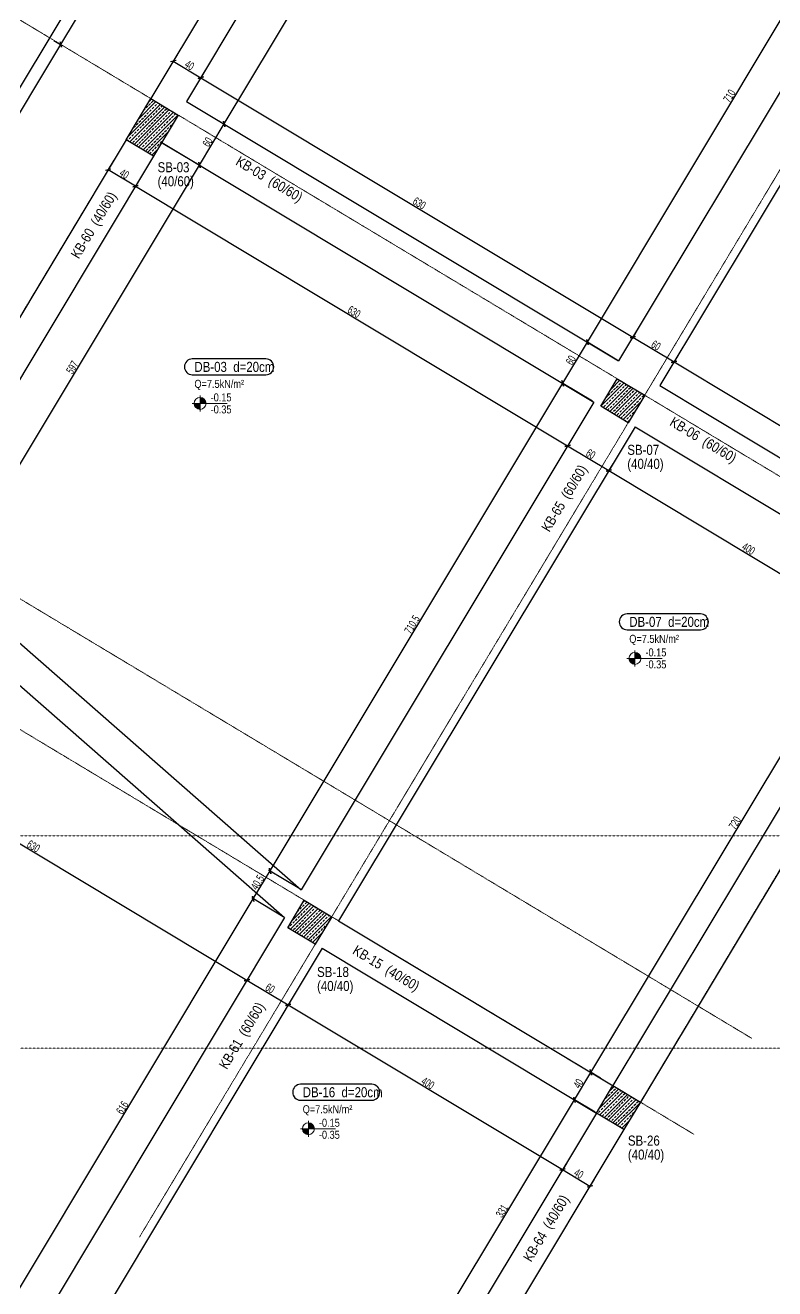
# Model space of a CAD drawing. Header units: millimetres. Extents: x -267 to 94375, y 6431 to 10838.
# Drawn here: x 61090 to 62027, y 7751 to 9330 of the extents above; entities that cross this region are included whole.
import ezdxf

# ---------------------------------------------------------------- set-up
doc = ezdxf.new("R2010")
doc.units = ezdxf.units.MM
doc.header["$LTSCALE"] = 0.0001
doc.linetypes.add('DASHED', pattern=[19.05, 12.7, -6.35])
for name, color, linetype, lineweight in [('AKS CIZGISI (BEYKENT)', 252, 'DASHED', 20), ('AKS OLCU (BEYKENT)', 200, 'Continuous', 20), ('DOSEME ISMI (BEYKENT)', 9, 'Continuous', 20), ('DOSEME PAFTA (BEYKENT)', 3, 'Continuous', 20), ('KIRIS (BEYKENT)', 2, 'Continuous', 30), ('KIRIS ISMI (BEYKENT)', 40, 'Continuous', 20), ('KOLON (BEYKENT)', 3, 'Continuous', 30), ('KOLON ISMI (BEYKENT)', 91, 'Continuous', 20), ('KOT CIZGI (BEYKENT)', 120, 'Continuous', 20), ('KOT YAZI (BEYKENT)', 7, 'Continuous', 20), ('OLCU (BEYKENT)', 14, 'Continuous', 20), ('TARAMA (BEYKENT)', 252, 'Continuous', 25), ('YAZI (BEYKENT)', 140, 'Continuous', 20)]:
    doc.layers.add(name, color=color, linetype=linetype, lineweight=lineweight)
doc.styles.add('DSMOLC-50', font='bahnschrift light condensed', dxfattribs={"width": 0.75, "height": 10})
doc.styles.add('KOT (BEYKENT)', font='')
doc.styles.add('YAZI (BEYKENT)', font='')
doc.styles.get('KOT (BEYKENT)').set_extended_font_data('Bahnschrift Light Condensed')
doc.styles.get('YAZI (BEYKENT)').set_extended_font_data('Bahnschrift Light Condensed')
doc.dimstyles.new('DSMOLC-50', dxfattribs={"dimtxt": 10, "dimasz": 5, "dimexe": 2, "dimexo": 2, "dimgap": 1, "dimtad": 1, "dimdec": 1, "dimrnd": 0.5, "dimzin": 12, "dimdsep": 46, "dimtxsty": 'DSMOLC-50', "dimblk": 'OBLIQUE', "dimblk1": 'OBLIQUE', "dimblk2": 'OBLIQUE', "dimcen": 0, "dimclrt": 7, "dimadec": 0, "dimazin": 0, "dimtfac": 1, "dimtdec": 4, "dimtix": 1, "dimtmove": 2, "dimatfit": 3, "dimfxl": 1, "dimtzin": 0, "dimarcsym": 0})
pattern_1 = [(45, (56234.0714, 6088.7264), (-4.4194174, 4.4194174), []), (45, (56238.491, 6088.7264), (-4.4194174, 4.4194174), [3.125, -1.5625])]

# ---------------------------------------------------------------- blocks, each defined once
blk = doc.blocks.new('_Oblique')
at = {"color": 0, "linetype": 'ByBlock', "lineweight": -2}
blk.add_line((-0.5, -0.5), (0.5, 0.5), dxfattribs=at)
blk = doc.blocks.new('*D1023')
at = {"layer": 'AKS OLCU (BEYKENT)', "color": 0, "lineweight": -2, "transparency": 16777216}
for p, q in [((61721.7, 10028.4), (61723.8, 10031.8)), ((61722.8, 10030.1), (64340.7, 8458.3)), ((64339.7, 8456.6), (64341.7, 8460))]:
    blk.add_line(p, q, dxfattribs=at)
at = {"layer": 'DEFPOINTS', "color": 0, "lineweight": -3, "transparency": 16777216}
for p in [(61720.7, 10026.7), (64338.6, 8454.9), (64340.7, 8458.3)]:
    blk.add_point(p, dxfattribs=at)
at = {"layer": 'AKS OLCU (BEYKENT)', "color": 0, "lineweight": -2, "transparency": 16777216, "xscale": 5, "yscale": 5, "zscale": 5}
for p, rotation in [((61722.8, 10030.1), 149.0195588067591), ((64340.7, 8458.3), 329.0195588067592)]:
    blk.add_blockref('_Oblique', p, dxfattribs=dict(at, rotation=rotation))
at = {"layer": 'AKS OLCU (BEYKENT)', "color": 7, "transparency": 16777216, "insert": (63034.9, 9249.5), "char_height": 10, "attachment_point": 5, "rotation": 329.0196, "style": 'DSMOLC-50'}
blk.add_mtext('3053.5', dxfattribs=at)
blk = doc.blocks.new('*D1015')
at = {"layer": 'AKS OLCU (BEYKENT)', "color": 0, "lineweight": -2, "transparency": 16777216}
for p, q in [((60815.6, 8774.3), (61134.7, 9305.9)), ((61126.1, 9311), (61136.4, 9304.8)), ((60807, 8779.5), (60817.3, 8773.3))]:
    blk.add_line(p, q, dxfattribs=at)
at = {"layer": 'DEFPOINTS', "color": 0, "lineweight": -3, "transparency": 16777216}
for p in [(61124.4, 9312.1), (61134.7, 9305.9), (60805.3, 8780.5)]:
    blk.add_point(p, dxfattribs=at)
at = {"layer": 'AKS OLCU (BEYKENT)', "color": 0, "lineweight": -2, "transparency": 16777216, "xscale": 5, "yscale": 5, "zscale": 5}
for p, rotation in [((61134.7, 9305.9), 59.02005445018564), ((60815.6, 8774.3), 239.0200544501857)]:
    blk.add_blockref('_Oblique', p, dxfattribs=dict(at, rotation=rotation))
at = {"layer": 'AKS OLCU (BEYKENT)', "color": 7, "transparency": 16777216, "insert": (60969.9, 9043.2), "char_height": 10, "attachment_point": 5, "rotation": 59.0201, "style": 'DSMOLC-50'}
blk.add_mtext('620', dxfattribs=at)
blk = doc.blocks.new('*D1016')
at = {"layer": 'AKS OLCU (BEYKENT)', "color": 0, "lineweight": -2, "transparency": 16777216}
for p, q in [((61517.3, 9962.6), (61527.6, 9956.4)), ((61134.7, 9305.9), (61525.9, 9957.5)), ((61126.1, 9311), (61136.4, 9304.8))]:
    blk.add_line(p, q, dxfattribs=at)
at = {"layer": 'DEFPOINTS', "color": 0, "lineweight": -3, "transparency": 16777216}
for p in [(61515.6, 9963.6), (61525.9, 9957.5), (61124.4, 9312.1)]:
    blk.add_point(p, dxfattribs=at)
at = {"layer": 'AKS OLCU (BEYKENT)', "color": 0, "lineweight": -2, "transparency": 16777216, "xscale": 5, "yscale": 5, "zscale": 5}
for p, rotation in [((61525.9, 9957.5), 59.02005445018564), ((61134.7, 9305.9), 239.0200544501857)]:
    blk.add_blockref('_Oblique', p, dxfattribs=dict(at, rotation=rotation))
at = {"layer": 'AKS OLCU (BEYKENT)', "color": 7, "transparency": 16777216, "insert": (61325.1, 9634.8), "char_height": 10, "attachment_point": 5, "rotation": 59.0201, "style": 'DSMOLC-50'}
blk.add_mtext('760', dxfattribs=at)
blk = doc.blocks.new('*D1017')
at = {"layer": 'AKS OLCU (BEYKENT)', "color": 0, "lineweight": -2, "transparency": 16777216}
for p, q in [((60382.4, 8083.9), (61512.2, 9965.7)), ((61513.9, 9964.7), (61510.5, 9966.7)), ((60384.1, 8082.8), (60380.6, 8084.9))]:
    blk.add_line(p, q, dxfattribs=at)
at = {"layer": 'DEFPOINTS', "color": 0, "lineweight": -3, "transparency": 16777216}
for p in [(61512.2, 9965.7), (61515.6, 9963.6), (60385.8, 8081.8)]:
    blk.add_point(p, dxfattribs=at)
at = {"layer": 'AKS OLCU (BEYKENT)', "color": 0, "lineweight": -2, "transparency": 16777216, "xscale": 5, "yscale": 5, "zscale": 5}
for p, rotation in [((61512.2, 9965.7), 59.02005445018564), ((60382.4, 8083.9), 239.0200544501857)]:
    blk.add_blockref('_Oblique', p, dxfattribs=dict(at, rotation=rotation))
at = {"layer": 'AKS OLCU (BEYKENT)', "color": 7, "transparency": 16777216, "insert": (60942, 9027.9), "char_height": 10, "attachment_point": 5, "rotation": 59.0201, "style": 'DSMOLC-50'}
blk.add_mtext('2195', dxfattribs=at)
blk = doc.blocks.new('*D1253')
at = {"layer": 'DEFPOINTS', "color": 0, "transparency": 16777216}
for p in [(61281.6, 9295.3), (61315.9, 9274.7), (61309.7, 9264.4)]:
    blk.add_point(p, dxfattribs=at)
at = {"layer": 'OLCU (BEYKENT)', "color": 0, "lineweight": -2, "transparency": 16777216}
for p, q in [((61280.5, 9293.6), (61274.4, 9283.3)), ((61275.4, 9285), (61309.7, 9264.4)), ((61314.8, 9273), (61308.7, 9262.7))]:
    blk.add_line(p, q, dxfattribs=at)
at = {"layer": 'OLCU (BEYKENT)', "color": 0, "lineweight": -2, "transparency": 16777216, "xscale": 5, "yscale": 5, "zscale": 5}
for p, rotation in [((61275.4, 9285), 149.0196016528727), ((61309.7, 9264.4), 329.0196016528727)]:
    blk.add_blockref('_Oblique', p, dxfattribs=dict(at, rotation=rotation))
at = {"layer": 'OLCU (BEYKENT)', "color": 7, "transparency": 16777216, "insert": (61295.7, 9279.9), "char_height": 10, "attachment_point": 5, "rotation": 329.0196, "style": 'DSMOLC-50'}
blk.add_mtext('40', dxfattribs=at)
blk = doc.blocks.new('*D1254')
at = {"layer": 'DEFPOINTS', "color": 0, "transparency": 16777216}
for p in [(61315.9, 9274.7), (61849.8, 8940.1), (61856, 8950.4)]:
    blk.add_point(p, dxfattribs=at)
at = {"layer": 'OLCU (BEYKENT)', "color": 0, "lineweight": -2, "transparency": 16777216}
for p, q in [((61314.8, 9273), (61308.7, 9262.7)), ((61309.7, 9264.4), (61849.8, 8940.1)), ((61855, 8948.7), (61848.8, 8938.4))]:
    blk.add_line(p, q, dxfattribs=at)
at = {"layer": 'OLCU (BEYKENT)', "color": 0, "lineweight": -2, "transparency": 16777216, "xscale": 5, "yscale": 5, "zscale": 5}
for p, rotation in [((61309.7, 9264.4), 149.0196016528727), ((61849.8, 8940.1), 329.0196016528727)]:
    blk.add_blockref('_Oblique', p, dxfattribs=dict(at, rotation=rotation))
at = {"layer": 'OLCU (BEYKENT)', "color": 7, "transparency": 16777216, "insert": (61582.9, 9107.5), "char_height": 10, "attachment_point": 5, "rotation": 329.0196, "style": 'DSMOLC-50'}
blk.add_mtext('630', dxfattribs=at)
blk = doc.blocks.new('*D1255')
at = {"layer": 'DEFPOINTS', "color": 0, "transparency": 16777216}
for p in [(61856, 8950.4), (61907.4, 8919.5), (61901.3, 8909.2)]:
    blk.add_point(p, dxfattribs=at)
at = {"layer": 'OLCU (BEYKENT)', "color": 0, "lineweight": -2, "transparency": 16777216}
for p, q in [((61855, 8948.7), (61848.8, 8938.4)), ((61849.8, 8940.1), (61901.3, 8909.2)), ((61906.4, 8917.8), (61900.2, 8907.5))]:
    blk.add_line(p, q, dxfattribs=at)
at = {"layer": 'OLCU (BEYKENT)', "color": 0, "lineweight": -2, "transparency": 16777216, "xscale": 5, "yscale": 5, "zscale": 5}
for p, rotation in [((61849.8, 8940.1), 149.0196016528727), ((61901.3, 8909.2), 329.0196016528727)]:
    blk.add_blockref('_Oblique', p, dxfattribs=dict(at, rotation=rotation))
at = {"layer": 'OLCU (BEYKENT)', "color": 7, "transparency": 16777216, "insert": (61878.7, 8929.9), "char_height": 10, "attachment_point": 5, "rotation": 329.0196, "style": 'DSMOLC-50'}
blk.add_mtext('60', dxfattribs=at)
blk = doc.blocks.new('*D1256')
at = {"layer": 'DEFPOINTS', "color": 0, "transparency": 16777216}
for p in [(61907.4, 8919.5), (62244.2, 8703.3), (62250.4, 8713.6)]:
    blk.add_point(p, dxfattribs=at)
at = {"layer": 'OLCU (BEYKENT)', "color": 0, "lineweight": -2, "transparency": 16777216}
for p, q in [((61906.4, 8917.8), (61900.2, 8907.5)), ((61901.3, 8909.2), (62244.2, 8703.3)), ((62249.4, 8711.9), (62243.2, 8701.6))]:
    blk.add_line(p, q, dxfattribs=at)
at = {"layer": 'OLCU (BEYKENT)', "color": 0, "lineweight": -2, "transparency": 16777216, "xscale": 5, "yscale": 5, "zscale": 5}
for p, rotation in [((61901.3, 8909.2), 149.0196016528727), ((62244.2, 8703.3), 329.0196016528727)]:
    blk.add_blockref('_Oblique', p, dxfattribs=dict(at, rotation=rotation))
at = {"layer": 'OLCU (BEYKENT)', "color": 7, "transparency": 16777216, "insert": (62075.9, 8811.5), "char_height": 10, "attachment_point": 5, "rotation": 329.0196, "style": 'DSMOLC-50'}
blk.add_mtext('400', dxfattribs=at)
blk = doc.blocks.new('*D1262')
at = {"layer": 'DEFPOINTS', "color": 0, "transparency": 16777216}
for p in [(61234.4, 9139), (61774.5, 8814.7), (61768.3, 8804.4)]:
    blk.add_point(p, dxfattribs=at)
at = {"layer": 'OLCU (BEYKENT)', "color": 0, "lineweight": -2, "transparency": 16777216}
for p, q in [((61233.3, 9137.3), (61227.2, 9127)), ((61228.2, 9128.7), (61768.3, 8804.4)), ((61773.5, 8813), (61767.3, 8802.7))]:
    blk.add_line(p, q, dxfattribs=at)
at = {"layer": 'OLCU (BEYKENT)', "color": 0, "lineweight": -2, "transparency": 16777216, "xscale": 5, "yscale": 5, "zscale": 5}
for p, rotation in [((61228.2, 9128.7), 149.0196979856256), ((61768.3, 8804.4), 329.0196979856256)]:
    blk.add_blockref('_Oblique', p, dxfattribs=dict(at, rotation=rotation))
at = {"layer": 'OLCU (BEYKENT)', "color": 7, "transparency": 16777216, "insert": (61501.4, 8971.8), "char_height": 10, "attachment_point": 5, "rotation": 329.0197, "style": 'DSMOLC-50'}
blk.add_mtext('630', dxfattribs=at)
blk = doc.blocks.new('*D1263')
at = {"layer": 'DEFPOINTS', "color": 0, "transparency": 16777216}
for p in [(61774.5, 8814.7), (61826, 8783.8), (61819.8, 8773.5)]:
    blk.add_point(p, dxfattribs=at)
at = {"layer": 'OLCU (BEYKENT)', "color": 0, "lineweight": -2, "transparency": 16777216}
for p, q in [((61773.5, 8813), (61767.3, 8802.7)), ((61768.3, 8804.4), (61819.8, 8773.5)), ((61824.9, 8782.1), (61818.7, 8771.8))]:
    blk.add_line(p, q, dxfattribs=at)
at = {"layer": 'OLCU (BEYKENT)', "color": 0, "lineweight": -2, "transparency": 16777216, "xscale": 5, "yscale": 5, "zscale": 5}
for p, rotation in [((61768.3, 8804.4), 149.0196979856256), ((61819.8, 8773.5), 329.0196979856256)]:
    blk.add_blockref('_Oblique', p, dxfattribs=dict(at, rotation=rotation))
at = {"layer": 'OLCU (BEYKENT)', "color": 7, "transparency": 16777216, "insert": (61797.2, 8794.2), "char_height": 10, "attachment_point": 5, "rotation": 329.0197, "style": 'DSMOLC-50'}
blk.add_mtext('60', dxfattribs=at)
blk = doc.blocks.new('*D1264')
at = {"layer": 'DEFPOINTS', "color": 0, "transparency": 16777216}
for p in [(61826, 8783.8), (62168.9, 8577.9), (62162.7, 8567.6)]:
    blk.add_point(p, dxfattribs=at)
at = {"layer": 'OLCU (BEYKENT)', "color": 0, "lineweight": -2, "transparency": 16777216}
for p, q in [((61824.9, 8782.1), (61818.7, 8771.8)), ((61819.8, 8773.5), (62162.7, 8567.6)), ((62167.9, 8576.2), (62161.7, 8565.9))]:
    blk.add_line(p, q, dxfattribs=at)
at = {"layer": 'OLCU (BEYKENT)', "color": 0, "lineweight": -2, "transparency": 16777216, "xscale": 5, "yscale": 5, "zscale": 5}
for p, rotation in [((61819.8, 8773.5), 149.0196979856256), ((62162.7, 8567.6), 329.0196979856256)]:
    blk.add_blockref('_Oblique', p, dxfattribs=dict(at, rotation=rotation))
at = {"layer": 'OLCU (BEYKENT)', "color": 7, "transparency": 16777216, "insert": (61994.4, 8675.8), "char_height": 10, "attachment_point": 5, "rotation": 329.0197, "style": 'DSMOLC-50'}
blk.add_mtext('400', dxfattribs=at)
blk = doc.blocks.new('*D1269')
at = {"layer": 'DEFPOINTS', "color": 0, "transparency": 16777216}
for p in [(60833.6, 8471.4), (61373.7, 8147.1), (61367.5, 8136.8)]:
    blk.add_point(p, dxfattribs=at)
at = {"layer": 'OLCU (BEYKENT)', "color": 0, "lineweight": -2, "transparency": 16777216}
for p, q in [((60832.5, 8469.7), (60826.4, 8459.4)), ((60827.4, 8461.1), (61367.5, 8136.8)), ((61372.7, 8145.4), (61366.5, 8135.1))]:
    blk.add_line(p, q, dxfattribs=at)
at = {"layer": 'OLCU (BEYKENT)', "color": 0, "lineweight": -2, "transparency": 16777216, "xscale": 5, "yscale": 5, "zscale": 5}
for p, rotation in [((60827.4, 8461.1), 149.0196979856256), ((61367.5, 8136.8), 329.0196979856257)]:
    blk.add_blockref('_Oblique', p, dxfattribs=dict(at, rotation=rotation))
at = {"layer": 'OLCU (BEYKENT)', "color": 7, "transparency": 16777216, "insert": (61100.6, 8304.2), "char_height": 10, "attachment_point": 5, "rotation": 329.0197, "style": 'DSMOLC-50'}
blk.add_mtext('630', dxfattribs=at)
blk = doc.blocks.new('*D1270')
at = {"layer": 'DEFPOINTS', "color": 0, "transparency": 16777216}
for p in [(61373.7, 8147.1), (61425.2, 8116.2), (61419, 8106)]:
    blk.add_point(p, dxfattribs=at)
at = {"layer": 'OLCU (BEYKENT)', "color": 0, "lineweight": -2, "transparency": 16777216}
for p, q in [((61372.7, 8145.4), (61366.5, 8135.1)), ((61367.5, 8136.8), (61419, 8106)), ((61424.1, 8114.5), (61418, 8104.2))]:
    blk.add_line(p, q, dxfattribs=at)
at = {"layer": 'OLCU (BEYKENT)', "color": 0, "lineweight": -2, "transparency": 16777216, "xscale": 5, "yscale": 5, "zscale": 5}
for p, rotation in [((61367.5, 8136.8), 149.0196979856256), ((61419, 8106), 329.0196979856257)]:
    blk.add_blockref('_Oblique', p, dxfattribs=dict(at, rotation=rotation))
at = {"layer": 'OLCU (BEYKENT)', "color": 7, "transparency": 16777216, "insert": (61396.4, 8126.6), "char_height": 10, "attachment_point": 5, "rotation": 329.0197, "style": 'DSMOLC-50'}
blk.add_mtext('60', dxfattribs=at)
blk = doc.blocks.new('*D1271')
at = {"layer": 'DEFPOINTS', "color": 0, "transparency": 16777216}
for p in [(61425.2, 8116.2), (61768.1, 7910.3), (61761.9, 7900.1)]:
    blk.add_point(p, dxfattribs=at)
at = {"layer": 'OLCU (BEYKENT)', "color": 0, "lineweight": -2, "transparency": 16777216}
for p, q in [((61424.1, 8114.5), (61418, 8104.2)), ((61419, 8106), (61761.9, 7900.1)), ((61767.1, 7908.6), (61760.9, 7898.3))]:
    blk.add_line(p, q, dxfattribs=at)
at = {"layer": 'OLCU (BEYKENT)', "color": 0, "lineweight": -2, "transparency": 16777216, "xscale": 5, "yscale": 5, "zscale": 5}
for p, rotation in [((61419, 8106), 149.0196979856256), ((61761.9, 7900.1), 329.0196979856257)]:
    blk.add_blockref('_Oblique', p, dxfattribs=dict(at, rotation=rotation))
at = {"layer": 'OLCU (BEYKENT)', "color": 7, "transparency": 16777216, "insert": (61593.6, 8008.2), "char_height": 10, "attachment_point": 5, "rotation": 329.0197, "style": 'DSMOLC-50'}
blk.add_mtext('400', dxfattribs=at)
blk = doc.blocks.new('*D1272')
at = {"layer": 'DEFPOINTS', "color": 0, "transparency": 16777216}
for p in [(61768.1, 7910.3), (61796.2, 7879.5), (61802.4, 7889.8)]:
    blk.add_point(p, dxfattribs=at)
at = {"layer": 'OLCU (BEYKENT)', "color": 0, "lineweight": -2, "transparency": 16777216}
for p, q in [((61767.1, 7908.6), (61760.9, 7898.3)), ((61761.9, 7900.1), (61796.2, 7879.5)), ((61801.4, 7888), (61795.2, 7877.8))]:
    blk.add_line(p, q, dxfattribs=at)
at = {"layer": 'OLCU (BEYKENT)', "color": 0, "lineweight": -2, "transparency": 16777216, "xscale": 5, "yscale": 5, "zscale": 5}
for p, rotation in [((61761.9, 7900.1), 149.0196979856256), ((61796.2, 7879.5), 329.0196979856257)]:
    blk.add_blockref('_Oblique', p, dxfattribs=dict(at, rotation=rotation))
at = {"layer": 'OLCU (BEYKENT)', "color": 7, "transparency": 16777216, "insert": (61782.2, 7895), "char_height": 10, "attachment_point": 5, "rotation": 329.0197, "style": 'DSMOLC-50'}
blk.add_mtext('40', dxfattribs=at)
blk = doc.blocks.new('*D1273')
at = {"layer": 'DEFPOINTS', "color": 0, "transparency": 16777216}
for p in [(61202.1, 9163), (61193.9, 9149.3), (61234.4, 9139)]:
    blk.add_point(p, dxfattribs=at)
at = {"layer": 'OLCU (BEYKENT)', "color": 0, "lineweight": -2, "transparency": 16777216}
for p, q in [((61201.1, 9161.3), (61192.9, 9147.6)), ((61228.2, 9128.7), (61193.9, 9149.3)), ((61233.3, 9137.3), (61227.2, 9127))]:
    blk.add_line(p, q, dxfattribs=at)
at = {"layer": 'OLCU (BEYKENT)', "color": 0, "lineweight": -2, "transparency": 16777216, "xscale": 5, "yscale": 5, "zscale": 5}
for p, rotation in [((61193.9, 9149.3), 149.0196979856256), ((61228.2, 9128.7), 329.0196979856256)]:
    blk.add_blockref('_Oblique', p, dxfattribs=dict(at, rotation=rotation))
at = {"layer": 'OLCU (BEYKENT)', "color": 7, "transparency": 16777216, "insert": (61214.2, 9144.2), "char_height": 10, "attachment_point": 5, "rotation": 329.0197, "style": 'DSMOLC-50'}
blk.add_mtext('40', dxfattribs=at)
blk = doc.blocks.new('*D1338')
at = {"layer": 'DEFPOINTS', "color": 0, "transparency": 16777216}
for p in [(61375.3, 8238.5), (61414.5, 8215), (61097.3, 7686.8)]:
    blk.add_point(p, dxfattribs=at)
at = {"layer": 'OLCU (BEYKENT)', "color": 0, "lineweight": -2, "transparency": 16777216}
for p, q in [((61058.2, 7710.3), (61375.3, 8238.5)), ((61412.7, 8216), (61373.6, 8239.5)), ((61095.6, 7687.8), (61056.5, 7711.3))]:
    blk.add_line(p, q, dxfattribs=at)
at = {"layer": 'OLCU (BEYKENT)', "color": 0, "lineweight": -2, "transparency": 16777216, "xscale": 5, "yscale": 5, "zscale": 5}
for p, rotation in [((61375.3, 8238.5), 59.01954552433869), ((61058.2, 7710.3), 239.0195455243387)]:
    blk.add_blockref('_Oblique', p, dxfattribs=dict(at, rotation=rotation))
at = {"layer": 'OLCU (BEYKENT)', "color": 7, "transparency": 16777216, "insert": (61211.6, 7977.5), "char_height": 10, "attachment_point": 5, "rotation": 59.0195, "style": 'DSMOLC-50'}
blk.add_mtext('616', dxfattribs=at)
blk = doc.blocks.new('*D1339')
at = {"layer": 'DEFPOINTS', "color": 0, "transparency": 16777216}
for p in [(61396.3, 8273.3), (61435.4, 8249.8), (61414.5, 8215)]:
    blk.add_point(p, dxfattribs=at)
at = {"layer": 'OLCU (BEYKENT)', "color": 0, "lineweight": -2, "transparency": 16777216}
for p, q in [((61375.3, 8238.5), (61396.3, 8273.3)), ((61433.7, 8250.9), (61394.5, 8274.3)), ((61412.7, 8216), (61373.6, 8239.5))]:
    blk.add_line(p, q, dxfattribs=at)
at = {"layer": 'OLCU (BEYKENT)', "color": 0, "lineweight": -2, "transparency": 16777216, "xscale": 5, "yscale": 5, "zscale": 5}
for p, rotation in [((61396.3, 8273.3), 59.01954552433872), ((61375.3, 8238.5), 239.0195455243387)]:
    blk.add_blockref('_Oblique', p, dxfattribs=dict(at, rotation=rotation))
at = {"layer": 'OLCU (BEYKENT)', "color": 7, "transparency": 16777216, "insert": (61380.6, 8259), "char_height": 10, "attachment_point": 5, "rotation": 59.0195, "style": 'DSMOLC-50'}
blk.add_mtext('40.5', dxfattribs=at)
blk = doc.blocks.new('*D1340')
at = {"layer": 'DEFPOINTS', "color": 0, "transparency": 16777216}
for p in [(61762.1, 8882.6), (61801.2, 8859.1), (61435.4, 8249.8)]:
    blk.add_point(p, dxfattribs=at)
at = {"layer": 'OLCU (BEYKENT)', "color": 0, "lineweight": -2, "transparency": 16777216}
for p, q in [((61396.3, 8273.3), (61762.1, 8882.6)), ((61799.4, 8860.1), (61760.4, 8883.6)), ((61433.7, 8250.9), (61394.5, 8274.3))]:
    blk.add_line(p, q, dxfattribs=at)
at = {"layer": 'OLCU (BEYKENT)', "color": 0, "lineweight": -2, "transparency": 16777216, "xscale": 5, "yscale": 5, "zscale": 5}
for p, rotation in [((61762.1, 8882.6), 59.01954552433872), ((61396.3, 8273.3), 239.0195455243387)]:
    blk.add_blockref('_Oblique', p, dxfattribs=dict(at, rotation=rotation))
at = {"layer": 'OLCU (BEYKENT)', "color": 7, "transparency": 16777216, "insert": (61573.9, 8581.1), "char_height": 10, "attachment_point": 5, "rotation": 59.0195, "style": 'DSMOLC-50'}
blk.add_mtext('710.5', dxfattribs=at)
blk = doc.blocks.new('*D1341')
at = {"layer": 'DEFPOINTS', "color": 0, "transparency": 16777216}
for p in [(61793, 8934), (61832.1, 8910.5), (61801.2, 8859.1)]:
    blk.add_point(p, dxfattribs=at)
at = {"layer": 'OLCU (BEYKENT)', "color": 0, "lineweight": -2, "transparency": 16777216}
for p, q in [((61830.3, 8911.6), (61791.2, 8935)), ((61762.1, 8882.6), (61793, 8934)), ((61799.4, 8860.1), (61760.4, 8883.6))]:
    blk.add_line(p, q, dxfattribs=at)
at = {"layer": 'OLCU (BEYKENT)', "color": 0, "lineweight": -2, "transparency": 16777216, "xscale": 5, "yscale": 5, "zscale": 5}
for p, rotation in [((61793, 8934), 59.01954552433872), ((61762.1, 8882.6), 239.0195455243387)]:
    blk.add_blockref('_Oblique', p, dxfattribs=dict(at, rotation=rotation))
at = {"layer": 'OLCU (BEYKENT)', "color": 7, "transparency": 16777216, "insert": (61772.3, 8911.4), "char_height": 10, "attachment_point": 5, "rotation": 59.0195, "style": 'DSMOLC-50'}
blk.add_mtext('60', dxfattribs=at)
blk = doc.blocks.new('*D1342')
at = {"layer": 'DEFPOINTS', "color": 0, "transparency": 16777216}
for p in [(62158.4, 9542.7), (62173.8, 9533.5), (61832.1, 8910.5)]:
    blk.add_point(p, dxfattribs=at)
at = {"layer": 'OLCU (BEYKENT)', "color": 0, "lineweight": -2, "transparency": 16777216}
for p, q in [((61793, 8934), (62158.4, 9542.7)), ((62172.1, 9534.5), (62156.7, 9543.8)), ((61830.3, 8911.6), (61791.2, 8935))]:
    blk.add_line(p, q, dxfattribs=at)
at = {"layer": 'OLCU (BEYKENT)', "color": 0, "lineweight": -2, "transparency": 16777216, "xscale": 5, "yscale": 5, "zscale": 5}
for p, rotation in [((62158.4, 9542.7), 59.01954552433872), ((61793, 8934), 239.0195455243387)]:
    blk.add_blockref('_Oblique', p, dxfattribs=dict(at, rotation=rotation))
at = {"layer": 'OLCU (BEYKENT)', "color": 7, "transparency": 16777216, "insert": (61970.5, 9241.5), "char_height": 10, "attachment_point": 5, "rotation": 59.0195, "style": 'DSMOLC-50'}
blk.add_mtext('710', dxfattribs=at)
blk = doc.blocks.new('*D1345')
at = {"layer": 'DEFPOINTS', "color": 0, "transparency": 16777216}
for p in [(61261, 9183.4), (61308, 9155.2), (60953.8, 8671.6)]:
    blk.add_point(p, dxfattribs=at)
at = {"layer": 'OLCU (BEYKENT)', "color": 0, "lineweight": -2, "transparency": 16777216}
for p, q in [((61262.8, 9182.3), (61309.7, 9154.1)), ((61000.7, 8643.5), (61308, 9155.2)), ((60955.5, 8670.6), (61002.4, 8642.5))]:
    blk.add_line(p, q, dxfattribs=at)
at = {"layer": 'OLCU (BEYKENT)', "color": 0, "lineweight": -2, "transparency": 16777216, "xscale": 5, "yscale": 5, "zscale": 5}
for p, rotation in [((61308, 9155.2), 59.01239547672013), ((61000.7, 8643.5), 239.0123954767201)]:
    blk.add_blockref('_Oblique', p, dxfattribs=dict(at, rotation=rotation))
at = {"layer": 'OLCU (BEYKENT)', "color": 7, "transparency": 16777216, "insert": (61149.1, 8902.5), "char_height": 10, "attachment_point": 5, "rotation": 59.0124, "style": 'DSMOLC-50'}
blk.add_mtext('597', dxfattribs=at)
blk = doc.blocks.new('*D1346')
at = {"layer": 'DEFPOINTS', "color": 0, "transparency": 16777216}
for p in [(61319.4, 9218.3), (61338.9, 9206.6), (61261, 9183.4)]:
    blk.add_point(p, dxfattribs=at)
at = {"layer": 'OLCU (BEYKENT)', "color": 0, "lineweight": -2, "transparency": 16777216}
for p, q in [((61308, 9155.2), (61338.9, 9206.6)), ((61321.1, 9217.3), (61340.6, 9205.6)), ((61262.8, 9182.3), (61309.7, 9154.1))]:
    blk.add_line(p, q, dxfattribs=at)
at = {"layer": 'OLCU (BEYKENT)', "color": 0, "lineweight": -2, "transparency": 16777216, "xscale": 5, "yscale": 5, "zscale": 5}
for p, rotation in [((61338.9, 9206.6), 59.01239547672013), ((61308, 9155.2), 239.0123954767201)]:
    blk.add_blockref('_Oblique', p, dxfattribs=dict(at, rotation=rotation))
at = {"layer": 'OLCU (BEYKENT)', "color": 7, "transparency": 16777216, "insert": (61318.2, 9184), "char_height": 10, "attachment_point": 5, "rotation": 59.0124, "style": 'DSMOLC-50'}
blk.add_mtext('60', dxfattribs=at)
blk = doc.blocks.new('*D1347')
at = {"layer": 'DEFPOINTS', "color": 0, "transparency": 16777216}
for p in [(61690.3, 9823.8), (61704.4, 9815.3), (61319.4, 9218.3)]:
    blk.add_point(p, dxfattribs=at)
at = {"layer": 'OLCU (BEYKENT)', "color": 0, "lineweight": -2, "transparency": 16777216}
for p, q in [((61692, 9822.8), (61706.2, 9814.3)), ((61338.9, 9206.6), (61704.4, 9815.3)), ((61321.1, 9217.3), (61340.6, 9205.6))]:
    blk.add_line(p, q, dxfattribs=at)
at = {"layer": 'OLCU (BEYKENT)', "color": 0, "lineweight": -2, "transparency": 16777216, "xscale": 5, "yscale": 5, "zscale": 5}
for p, rotation in [((61704.4, 9815.3), 59.01239547672013), ((61338.9, 9206.6), 239.0123954767201)]:
    blk.add_blockref('_Oblique', p, dxfattribs=dict(at, rotation=rotation))
at = {"layer": 'OLCU (BEYKENT)', "color": 7, "transparency": 16777216, "insert": (61516.4, 9514.1), "char_height": 10, "attachment_point": 5, "rotation": 59.0124, "style": 'DSMOLC-50'}
blk.add_mtext('710', dxfattribs=at)
blk = doc.blocks.new('*D1349')
at = {"layer": 'DEFPOINTS', "color": 0, "transparency": 16777216}
for p in [(61776.7, 7987.4), (61804.3, 7970.7), (61633.9, 7686.8)]:
    blk.add_point(p, dxfattribs=at)
at = {"layer": 'OLCU (BEYKENT)', "color": 0, "lineweight": -2, "transparency": 16777216}
for p, q in [((61802.6, 7971.8), (61774.9, 7988.4)), ((61606.2, 7703.4), (61776.7, 7987.4)), ((61632.1, 7687.8), (61604.5, 7704.4))]:
    blk.add_line(p, q, dxfattribs=at)
at = {"layer": 'OLCU (BEYKENT)', "color": 0, "lineweight": -2, "transparency": 16777216, "xscale": 5, "yscale": 5, "zscale": 5}
for p, rotation in [((61776.7, 7987.4), 59.02021045145246), ((61606.2, 7703.4), 239.0202104514525)]:
    blk.add_blockref('_Oblique', p, dxfattribs=dict(at, rotation=rotation))
at = {"layer": 'OLCU (BEYKENT)', "color": 7, "transparency": 16777216, "insert": (61686.2, 7848.5), "char_height": 10, "attachment_point": 5, "rotation": 59.0202, "style": 'DSMOLC-50'}
blk.add_mtext('331', dxfattribs=at)
blk = doc.blocks.new('*D1350')
at = {"layer": 'DEFPOINTS', "color": 0, "transparency": 16777216}
for p in [(61797.2, 8021.6), (61811.2, 8013.3), (61804.3, 7970.7)]:
    blk.add_point(p, dxfattribs=at)
at = {"layer": 'OLCU (BEYKENT)', "color": 0, "lineweight": -2, "transparency": 16777216}
for p, q in [((61776.7, 7987.4), (61797.2, 8021.6)), ((61809.5, 8014.3), (61795.5, 8022.7)), ((61802.6, 7971.8), (61774.9, 7988.4))]:
    blk.add_line(p, q, dxfattribs=at)
at = {"layer": 'OLCU (BEYKENT)', "color": 0, "lineweight": -2, "transparency": 16777216, "xscale": 5, "yscale": 5, "zscale": 5}
for p, rotation in [((61797.2, 8021.6), 59.02021045145247), ((61776.7, 7987.4), 239.0202104514525)]:
    blk.add_blockref('_Oblique', p, dxfattribs=dict(at, rotation=rotation))
at = {"layer": 'OLCU (BEYKENT)', "color": 7, "transparency": 16777216, "insert": (61781.7, 8007.6), "char_height": 10, "attachment_point": 5, "rotation": 59.0202, "style": 'DSMOLC-50'}
blk.add_mtext('40', dxfattribs=at)
blk = doc.blocks.new('*D1351')
at = {"layer": 'DEFPOINTS', "color": 0, "transparency": 16777216}
for p in [(62167.9, 8638.9), (62181.8, 8630.6), (61811.2, 8013.3)]:
    blk.add_point(p, dxfattribs=at)
at = {"layer": 'OLCU (BEYKENT)', "color": 0, "lineweight": -2, "transparency": 16777216}
for p, q in [((61797.2, 8021.6), (62167.9, 8638.9)), ((62180.1, 8631.6), (62166.1, 8640)), ((61809.5, 8014.3), (61795.5, 8022.7))]:
    blk.add_line(p, q, dxfattribs=at)
at = {"layer": 'OLCU (BEYKENT)', "color": 0, "lineweight": -2, "transparency": 16777216, "xscale": 5, "yscale": 5, "zscale": 5}
for p, rotation in [((62167.9, 8638.9), 59.02021045145247), ((61797.2, 8021.6), 239.0202104514525)]:
    blk.add_blockref('_Oblique', p, dxfattribs=dict(at, rotation=rotation))
at = {"layer": 'OLCU (BEYKENT)', "color": 7, "transparency": 16777216, "insert": (61977.3, 8333.4), "char_height": 10, "attachment_point": 5, "rotation": 59.0202, "style": 'DSMOLC-50'}
blk.add_mtext('720', dxfattribs=at)

msp = doc.modelspace()

# ---------------------------------------------------------------- hatches: boundary and pattern name
at = {"layer": 'KOT CIZGI (BEYKENT)'}
h = msp.add_hatch(color=256, dxfattribs=at)
h.dxf.hatch_style = 1
h.paths.add_polyline_path([(61308.86, 8857.45), (61301.36, 8857.45, 0.4142136), (61308.86, 8849.95)])
h = msp.add_hatch(color=256, dxfattribs=at)
h.dxf.hatch_style = 1
h.paths.add_polyline_path([(61308.86, 8864.95), (61308.86, 8857.45), (61316.36, 8857.45, 0.4142136)])
h = msp.add_hatch(color=256, dxfattribs=at)
h.dxf.hatch_style = 1
h.paths.add_polyline_path([(61852.41, 8546.37), (61852.41, 8538.87), (61859.91, 8538.87, 0.4142136)])
h = msp.add_hatch(color=256, dxfattribs=at)
h.dxf.hatch_style = 1
h.paths.add_polyline_path([(61852.41, 8538.87), (61844.91, 8538.87, 0.4142136), (61852.41, 8531.37)])
h = msp.add_hatch(color=256, dxfattribs=at)
h.dxf.hatch_style = 1
h.paths.add_polyline_path([(61444.22, 7958.69), (61444.22, 7951.19), (61451.72, 7951.19, 0.4142136)])
h = msp.add_hatch(color=256, dxfattribs=at)
h.dxf.hatch_style = 1
h.paths.add_polyline_path([(61444.22, 7951.19), (61436.72, 7951.19, 0.4142136), (61444.22, 7943.69)])
at = {"layer": 'TARAMA (BEYKENT)'}
h = msp.add_hatch(dxfattribs=at)
h.set_pattern_fill('ANSI33', color=256, style=0, pattern_type=0)
h.set_pattern_definition(pattern_1)
h.paths.add_polyline_path([(61247.35, 9238.27), (61281.64, 9217.68), (61250.76, 9166.24), (61216.47, 9186.83)], flags=0)
h = msp.add_hatch(dxfattribs=at)
h.set_pattern_fill('ANSI33', color=256, style=0, pattern_type=0)
h.set_pattern_definition(pattern_1)
h.paths.add_polyline_path([(61830.34, 8888.24), (61864.64, 8867.65), (61844.05, 8833.36), (61809.75, 8853.95)], flags=0)
h = msp.add_hatch(dxfattribs=at)
h.set_pattern_fill('ANSI33', color=256, style=0, pattern_type=0)
h.set_pattern_definition(pattern_1)
h.paths.add_polyline_path([(61439.14, 8236.66), (61473.43, 8216.07), (61452.84, 8181.78), (61418.55, 8202.37)], flags=0)
h = msp.add_hatch(dxfattribs=at)
h.set_pattern_fill('ANSI33', color=256, style=0, pattern_type=0)
h.set_pattern_definition(pattern_1)
h.paths.add_polyline_path([(61824.94, 8005.03), (61859.24, 7984.44), (61838.65, 7950.14), (61804.35, 7970.73)], flags=0)

# ---------------------------------------------------------------- linework, layer by layer
at = {"layer": 'AKS CIZGISI (BEYKENT)'}
for p, q in [((61741.51, 10061.32), (60198.68, 7491.62)), ((62358.79, 9690.7), (61233.29, 7816.1)), ((62744.6, 9459.07), (61721.22, 7754.56)), ((61075.88, 9341.19), (63360.47, 7969.59)), ((60756.73, 8809.64), (61998.4, 8064.18)), ((60684.67, 8689.61), (61926.34, 7944.15)), ((60648, 8317.3), (64471.03, 8317.3)), ((58588.02, 8051.77), (64471.03, 8051.77))]:
    msp.add_line(p, q, dxfattribs=at)
at = {"layer": 'DOSEME PAFTA (BEYKENT)', "lineweight": -3}
for points in [[(61299.14, 8893.17), (61391.01, 8893.17, 1), (61391.01, 8912.95), (61299.14, 8912.95, 1)], [(61842.7, 8574.59), (61934.29, 8574.59, 1), (61934.29, 8594.38), (61842.7, 8594.38, 1)], [(61434.5, 7986.91), (61523.61, 7986.91, 1), (61523.61, 8006.69), (61434.5, 8006.69, 1)]]:
    msp.add_lwpolyline(points, format="xyb", close=True, dxfattribs=at)
at = {"layer": 'KIRIS (BEYKENT)'}
for p, q in [((61607.71, 9838.5), (61247.39, 9238.36)), ((61642, 9817.91), (61291.94, 9234.83)), ((62197.53, 9519.25), (61832.06, 8910.54)), ((62249.03, 9488.45), (61883.51, 8879.65)), ((61291.94, 9234.83), (61832.06, 8910.54)), ((61216.5, 9186.92), (60928.24, 8706.81)), ((61260.96, 9183.42), (61801.18, 8859.1)), ((61250.8, 9166.33), (60962.54, 8686.22)), ((61883.51, 8879.65), (62226.44, 8673.75)), ((61801.18, 8859.1), (61435.38, 8249.83)), ((61852.62, 8828.21), (61482, 8210.92)), ((61852.62, 8828.21), (62195.56, 8622.31)), ((60953.73, 8671.71), (61435.38, 8249.83)), ((60932.81, 8636.86), (61414.45, 8214.98)), ((62195.56, 8622.31), (61824.99, 8005.11)), ((62229.85, 8601.72), (61859.28, 7984.52)), ((61414.45, 8214.98), (61097.32, 7686.77)), ((61482, 8210.92), (61825.02, 8004.97)), ((61461.41, 8176.63), (61167.31, 7686.77)), ((61461.41, 8176.63), (61804.35, 7970.73)), ((61804.35, 7970.73), (61633.86, 7686.77)), ((61838.69, 7950.23), (61680.52, 7686.77))]:
    msp.add_line(p, q, dxfattribs=at)
at = {"layer": 'KOLON (BEYKENT)'}
for points in [[(61247.35, 9238.27), (61281.64, 9217.68), (61250.76, 9166.24), (61216.47, 9186.83)], [(61830.34, 8888.24), (61864.64, 8867.65), (61844.05, 8833.36), (61809.75, 8853.95)], [(61439.14, 8236.66), (61473.43, 8216.07), (61452.84, 8181.78), (61418.55, 8202.37)], [(61824.94, 8005.03), (61859.24, 7984.44), (61838.65, 7950.14), (61804.35, 7970.73)]]:
    msp.add_lwpolyline(points, close=True, dxfattribs=at)
at = {"layer": 'KOT CIZGI (BEYKENT)'}
for p, q in [((61298.86, 8857.45), (61342.88, 8857.45)), ((61308.86, 8867.45), (61308.86, 8847.45)), ((61852.41, 8548.87), (61852.41, 8528.87)), ((61842.41, 8538.87), (61886.44, 8538.87)), ((61444.22, 7961.19), (61444.22, 7941.19)), ((61434.22, 7951.19), (61478.24, 7951.19))]:
    msp.add_line(p, q, dxfattribs=at)
for centre in [(61308.86, 8857.45), (61852.41, 8538.87), (61444.22, 7951.19)]:
    msp.add_circle(centre, 7.5, dxfattribs=at)

# ---------------------------------------------------------------- texts
at = {"layer": 'DOSEME ISMI (BEYKENT)', "style": 'YAZI (BEYKENT)'}
for s, p in [('DB-03  d=20cm', (61301.78, 8896.82)), ('DB-07  d=20cm', (61845.34, 8578.25)), ('DB-16  d=20cm', (61437.14, 7990.56))]:
    msp.add_text(s, height=12.5, dxfattribs=at).set_placement(p)
at = {"layer": 'KIRIS ISMI (BEYKENT)', "style": 'YAZI (BEYKENT)'}
for s, rotation, p in [('KB-03  (60/60)', 329.01956, (61352.36, 9156.27)), ('KB-60  (40/60)', 59.01965, (61157.19, 9037.13)), ('KB-06  (60/60)', 329.01956, (61894.77, 8830.61)), ('KB-65  (60/60)', 59.01962, (61745.46, 8695.86)), ('KB-15  (40/60)', 329.01956, (61498.41, 8170.45)), ('KB-61  (60/60)', 59.01964, (61342.33, 8024.42)), ('KB-64  (40/60)', 59.01964, (61722.75, 7783.82))]:
    msp.add_text(s, height=12.5, rotation=rotation, dxfattribs=at).set_placement(p)
at = {"layer": 'KOLON ISMI (BEYKENT)', "style": 'YAZI (BEYKENT)'}
for s, p in [('SB-03', (61255.76, 9146.24)), ('(40/60)', (61255.76, 9128.74)), ('SB-07', (61842.89, 8793.18)), ('(40/40)', (61842.89, 8775.68)), ('SB-18', (61455.11, 8140.84)), ('(40/40)', (61455.11, 8123.34)), ('SB-26', (61843.65, 7930.14)), ('(40/40)', (61843.65, 7912.64))]:
    msp.add_text(s, height=12.5, dxfattribs=at).set_placement(p)
at = {"layer": 'KOT YAZI (BEYKENT)', "style": 'KOT (BEYKENT)'}
for s, p in [(' -0.15', (61318.86, 8859.95)), (' -0.35', (61318.86, 8844.95)), (' -0.15', (61862.41, 8541.37)), (' -0.35', (61862.41, 8526.37)), (' -0.15', (61454.22, 7953.69)), (' -0.35', (61454.22, 7938.69))]:
    msp.add_text(s, height=10, dxfattribs=at).set_placement(p)
at = {"layer": 'YAZI (BEYKENT)', "style": 'YAZI (BEYKENT)'}
for p in [(61301.78, 8876.82), (61845.34, 8558.25), (61437.14, 7970.56)]:
    msp.add_text('Q=7.5kN/m²', height=10, dxfattribs=at).set_placement(p)

# ---------------------------------------------------------------- dimensions: what is measured, and where the dimension line sits
at = {"layer": 'AKS OLCU (BEYKENT)'}
for base, p1, p2, angle, picture, middle in [((64340.7, 8458.33), (61720.72, 10026.69), (64338.64, 8454.9), 329.01956, '*D1023', (63034.88, 9249.46)), ((61512.17, 9965.7), (60385.78, 8081.81), (61515.6, 9963.64), 59.02005, '*D1017', (60942.03, 9027.92)), ((61525.89, 9957.46), (61124.4, 9312.06), (61515.6, 9963.64), 59.02005, '*D1016', (61325.06, 9634.81)), ((61134.69, 9305.88), (60805.27, 8780.5), (61124.4, 9312.06), 59.02005, '*D1015', (60969.89, 9043.24))]:
    dim = msp.add_linear_dim(base=base, p1=p1, p2=p2, angle=angle, dimstyle='DSMOLC-50', dxfattribs=at)
    dim.commit()
    dim.dimension.update_dxf_attribs({"geometry": picture, "text_midpoint": middle})
at = {"layer": 'OLCU (BEYKENT)'}
for base, p1, p2, angle, picture, middle in [((61704.45, 9815.3), (61319.39, 9218.35), (61690.28, 9823.8), 239.0124, '*D1347', (61516.44, 9514.1)), ((62158.42, 9542.73), (61832.06, 8910.54), (62173.79, 9533.51), 239.01955, '*D1342', (61970.45, 9241.52)), ((61309.7, 9264.41), (61281.57, 9295.3), (61315.88, 9274.7), 329.0196, '*D1253', (61295.69, 9279.95)), ((61849.83, 8940.12), (61315.88, 9274.7), (61856.01, 8950.41), 329.0196, '*D1254', (61582.91, 9107.5)), ((61338.9, 9206.63), (61261.05, 9183.37), (61319.39, 9218.35), 239.0124, '*D1346', (61318.22, 9184.04)), ((61308, 9155.17), (60953.81, 8671.64), (61261.05, 9183.37), 239.0124, '*D1345', (61149.11, 8902.47)), ((61193.9, 9149.28), (61234.37, 9138.98), (61202.12, 9162.98), 329.0197, '*D1273', (61214.19, 9144.22)), ((61768.34, 8804.39), (61234.37, 9138.98), (61774.51, 8814.68), 329.0197, '*D1262', (61501.41, 8971.78)), ((61792.95, 8934.02), (61801.16, 8859.11), (61832.06, 8910.54), 239.01955, '*D1341', (61772.28, 8911.44)), ((61901.27, 8909.24), (61856.01, 8950.41), (61907.45, 8919.53), 329.0196, '*D1255', (61878.69, 8929.91)), ((62244.21, 8703.34), (61907.45, 8919.53), (62250.38, 8713.63), 329.0196, '*D1256', (62075.88, 8811.52)), ((61762.07, 8882.58), (61435.38, 8249.83), (61801.16, 8859.11), 239.01955, '*D1340', (61573.93, 8581.09)), ((61819.78, 8773.51), (61774.51, 8814.68), (61825.96, 8783.8), 329.0197, '*D1263', (61797.2, 8794.19)), ((62162.72, 8567.61), (61825.96, 8783.8), (62168.89, 8577.9), 329.0197, '*D1264', (61994.39, 8675.79)), ((62167.85, 8638.95), (61811.18, 8013.28), (62181.8, 8630.57), 239.02021, '*D1351', (61977.31, 8333.44)), ((61367.54, 8136.84), (60833.57, 8471.42), (61373.72, 8147.12), 329.0197, '*D1269', (61100.61, 8304.22)), ((61396.263, 8273.31), (61414.4548, 8214.9775), (61435.3772, 8249.826), 239.01955, '*D1339', (61380.5691, 8259.0275)), ((61418.98, 8105.95), (61373.72, 8147.12), (61425.16, 8116.24), 329.0197, '*D1270', (61396.4, 8126.63)), ((61761.92, 7900.05), (61425.16, 8116.24), (61768.09, 7910.34), 329.0197, '*D1271', (61593.59, 8008.24)), ((61797.24, 8021.65), (61804.35, 7970.73), (61811.18, 8013.28), 239.02021, '*D1350', (61781.71, 8007.65)), ((61796.21, 7879.47), (61768.09, 7910.34), (61802.38, 7889.75), 329.0197, '*D1272', (61782.2, 7894.99))]:
    dim = msp.add_linear_dim(base=base, p1=p1, p2=p2, angle=angle, dimstyle='DSMOLC-50', dxfattribs=at)
    dim.commit()
    dim.dimension.update_dxf_attribs({"geometry": picture, "text_midpoint": middle})
for p1, p2, distance, picture, middle in [((61097.32, 7686.77), (61414.45, 8214.98), 45.62, '*D1338', (61211.59, 7977.47)), ((61633.86, 7686.77), (61804.35, 7970.73), 32.3, '*D1349', (61686.18, 7848.52))]:
    dim = msp.add_aligned_dim(p1=p1, p2=p2, distance=distance, dimstyle='DSMOLC-50', dxfattribs=at)
    dim.commit()
    dim.dimension.update_dxf_attribs({"geometry": picture, "text_midpoint": middle})

doc.saveas('drawing.dxf')
